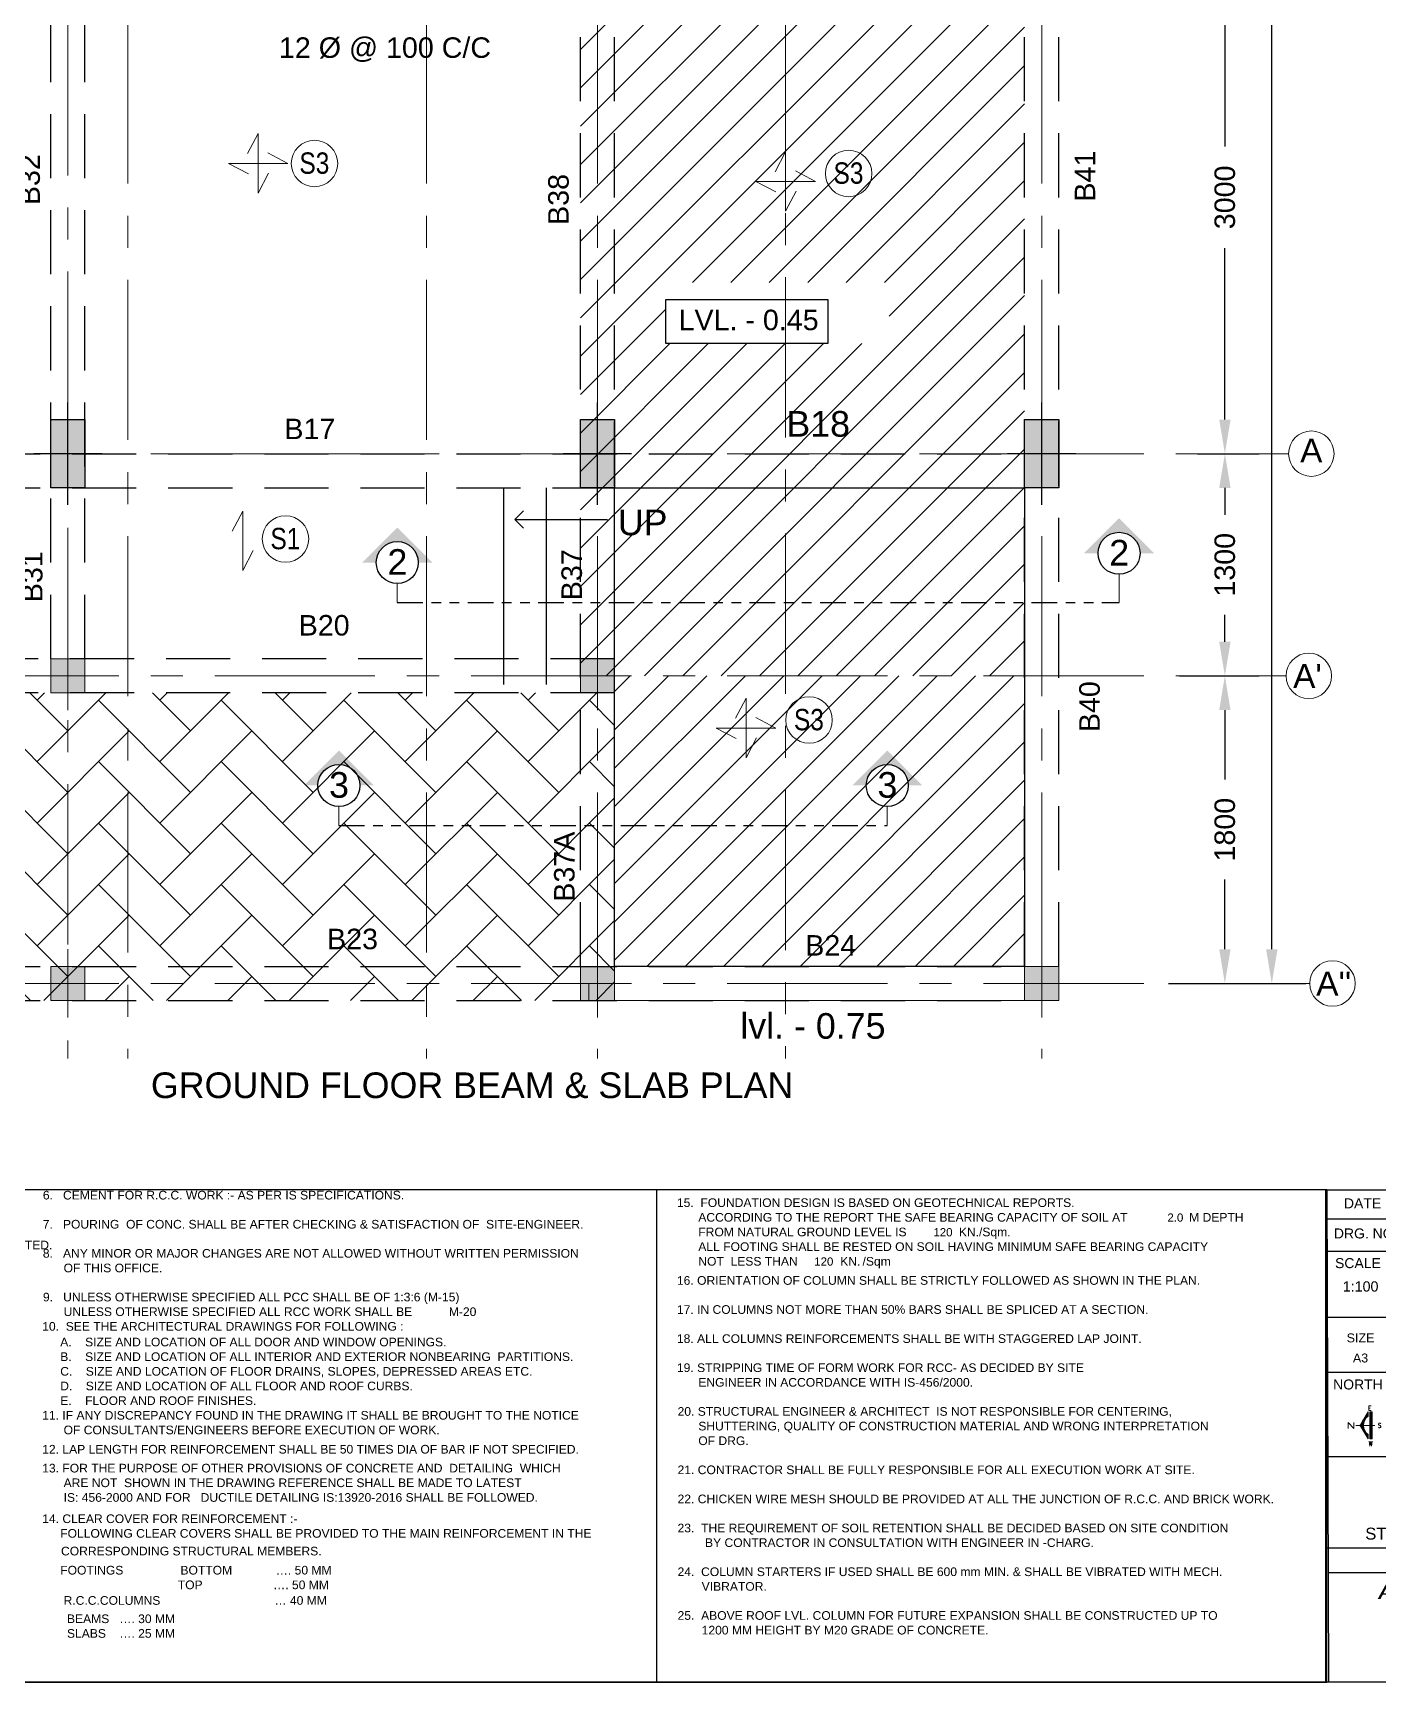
# Model space of a CAD drawing. Header units: metres. Extents: x 1689 to 2066, y 219 to 408.
# Drawn here: x 1705.71 to 1721.46, y 275.18 to 294.48 of the extents above; entities that cross this region are included whole.
import ezdxf
from ezdxf.enums import TextEntityAlignment as Align

# ---------------------------------------------------------------- set-up
doc = ezdxf.new("R2010")
doc.units = ezdxf.units.M
doc.header["$LTSCALE"] = 1.5
for name, pattern in [('0BV0-XB11-G0100-AZ001 - D$0${ Tapered Dash }', [10, 4, -1, 1.5, -1, 1.5, -1]), ('CENTER', [2, 1.25, -0.25, 0.25, -0.25]), ('CENTER2', [1.125, 0.75, -0.125, 0.125, -0.125]), ('DASHED2', [0.375, 0.25, -0.125])]:
    doc.linetypes.add(name, pattern=pattern)
for name, color, linetype, lineweight in [('BEAM - STR', 150, 'DASHED2', 25), ('COL', 4, 'Continuous', 25), ('COLUMN - STR', 6, 'Continuous', 15), ('DIM - GRID - STR', 140, 'Continuous', 15), ('ELE 1', 8, 'Continuous', 9), ('FORMAT - STR', 7, 'Continuous', 25), ('GRID - BEAM - STR', 250, 'CENTER', 18), ('GRID - COLUMN - STR', 250, 'CENTER', 18), ('LINE - SECTION - STR', 4, 'Continuous', 18), ('SECTION -  LINE - STR', 3, 'Continuous', 20), ('SLAB PROJ.', 131, 'Continuous', 9), ('SLAB PROJECTION', 157, 'Continuous', 18)]:
    doc.layers.add(name, color=color, linetype=linetype, lineweight=lineweight)
for name, color, linetype in [('COLUMN', 70, 'Continuous'), ('LETTER', 7, 'Continuous'), ('STAIR', 161, 'Continuous'), ('T-Text', 7, 'Continuous'), ('TXT', 7, 'Continuous')]:
    doc.layers.add(name, color=color, linetype=linetype)
doc.styles.add('A1', font='arial.ttf', dxfattribs={"height": 0.225})
doc.styles.add('ARIAL NARROW', font='ARIALN.TTF')
doc.styles.add('DIM', font='arial.ttf', dxfattribs={"width": 0.8, "height": 0.2})
doc.styles.add('PRADEEP - STR', font='swissel.ttf')
doc.styles.add('ROMAND', font='arial.ttf')
doc.styles.add('ROMANS', font='romans', dxfattribs={"width": 0.8})
doc.styles.add('ROMANT', font='romant', dxfattribs={"height": 0.4})
doc.styles.add('SC-BBS1', font='SansSerif')
doc.styles.get("Standard").update_dxf_attribs({"font": 'arial.ttf', "height": 0.2})
doc.dimstyles.new('GRID DIM', dxfattribs={"dimtxt": 0.35, "dimasz": 0.1, "dimexe": 0.1, "dimexo": 0.1, "dimgap": 0.09, "dimtad": 0, "dimdec": 0, "dimlfac": 1000, "dimzin": 0, "dimdsep": 46, "dimtxsty": 'Standard', "dimblk": 'OBLIQUE', "dimcen": 0.09, "dimclrd": 73, "dimclre": 73, "dimclrt": 1, "dimadec": 0, "dimazin": 0, "dimtfac": 1, "dimtdec": 0, "dimtofl": 0, "dimtmove": 1, "dimatfit": 3, "dimfxl": 1.25, "dimtolj": 1, "dimtzin": 0, "dimlwd": -1, "dimlwe": -1, "dimarcsym": 0})
doc.dimstyles.new('W-DIM', dxfattribs={"dimtxt": 0.125, "dimasz": 0.075, "dimexe": 0.2, "dimexo": 0.2, "dimgap": 0.04, "dimtad": 1, "dimdec": 0, "dimlfac": 1000, "dimzin": 0, "dimdsep": 46, "dimtxsty": 'DIM', "dimblk": 'OBLIQUE', "dimcen": 0.09, "dimclrt": 7, "dimadec": 0, "dimazin": 0, "dimtfac": 1, "dimtdec": 0, "dimtofl": 0, "dimtmove": 0, "dimatfit": 3, "dimldrblk": 'OPEN90', "dimfxl": 0.1, "dimtolj": 1, "dimtzin": 0, "dimarcsym": 0})

# ---------------------------------------------------------------- blocks, each defined once
blk = doc.blocks.new('*X3')
at = {"color": 0}
for p, q in [((47703, 10031), (49939, 10031)), ((47703, 10000), (49939, 10000)), ((47703, 9969), (49939, 9969)), ((47703, 9906), (49939, 9906)), ((47703, 9875), (49939, 9875)), ((47712, 10188), (48065, 10188)), ((47765, 10219), (48088, 10219)), ((47818, 10250), (48113, 10250)), ((47870, 10281), (48140, 10281)), ((47923, 10312), (48170, 10312)), ((47975, 10344), (48203, 10344)), ((48028, 10375), (48240, 10375)), ((48081, 10406), (48281, 10406)), ((48133, 10438), (48327, 10438)), ((48186, 10469), (48380, 10469)), ((48238, 10500), (48444, 10500)), ((48291, 10531), (48524, 10531)), ((48343, 10562), (48641, 10562)), ((48396, 10594), (49241, 10594)), ((48449, 10625), (49189, 10625)), ((48501, 10656), (49136, 10656)), ((48554, 10688), (49084, 10688)), ((48606, 10719), (49031, 10719)), ((48659, 10750), (48978, 10750)), ((48712, 10781), (48926, 10781)), ((48764, 10812), (48873, 10812)), ((48817, 10844), (48821, 10844)), ((48996, 10562), (49294, 10562)), ((49114, 10531), (49347, 10531)), ((49194, 10500), (49399, 10500)), ((49257, 10469), (49452, 10469)), ((49310, 10438), (49504, 10438)), ((49357, 10406), (49557, 10406)), ((49398, 10375), (49609, 10375)), ((49434, 10344), (49662, 10344)), ((49467, 10312), (49715, 10312)), ((49497, 10281), (49767, 10281)), ((49525, 10250), (49820, 10250)), ((49550, 10219), (49872, 10219)), ((49572, 10188), (49925, 10188))]:
    blk.add_line(p, q, dxfattribs=at)
blk = doc.blocks.new('NORTH')
at = {"lineweight": 20}
for p, q in [((0.14, 1.8), (-0.52, 0.69)), ((0.14, 1.44), (0.14, 1.8)), ((0.14, -0.43), (-0.52, 0.69)), ((0.14, -0.07), (0.14, -0.43))]:
    blk.add_line(p, q, dxfattribs=at)
at = {"color": 1, "lineweight": 20}
blk.add_line((0.69, 0.69), (-0.88, 0.69), dxfattribs=at)
at = {"lineweight": 20}
for points in [[(0.27, 1.81), (0.37, 1.81), (0.37, -0.43), (0.27, -0.43)], [(0.41, -0.43), (0.41, 1.81), (0.47, 1.81), (0.47, -0.43)]]:
    blk.add_lwpolyline(points, close=True, dxfattribs=at)
for start, end in [(124.5364, 180), (180, 235.4636)]:
    blk.add_arc((0.66, 0.69), 0.92, start, end, dxfattribs=at)
at = {"lineweight": 20, "xscale": 0.001, "yscale": 0.001, "zscale": 0.001, "rotation": 90}
blk.add_blockref('*X3', (10.32, -48.13), dxfattribs=at)
at = {"color": 1, "lineweight": 20, "style": 'ROMANS'}
for s, width, p, p2 in [('E', 0.865261, (0.13, 1.91), (0.41, 1.91)), ('S', 0.865261, (0.94, 0.48), (1.22, 0.48)), ('W', 0.668611, (0.2, -1.03), (0.48, -1.03))]:
    blk.add_text(s, height=0.4, dxfattribs=dict(at, width=width)).set_placement(p, p2, align=Align.FIT)
at = {"color": 1, "lineweight": 20, "style": 'ROMANT', "width": 1.5}
blk.add_text('N', height=0.5, dxfattribs=at).set_placement((-1.64, 0.43))
blk = doc.blocks.new('A$C3A620828')
at = {"color": 125, "lineweight": 25, "ltscale": 100}
for p, q in [((0, 1.718), (-3.7121, 1.718)), ((0, 1.5691), (-3.6971, 1.5691)), ((0, 0.9176), (-3.6971, 0.9176))]:
    blk.add_line(p, q, dxfattribs=at)
at = {"layer": 'COL'}
for p, q in [((-3.7076, 3.8567), (-3.6971, 0.9176)), ((0, 1.9089), (0, 0.9176))]:
    blk.add_line(p, q, dxfattribs=at)
at = {"layer": 'Defpoints', "color": 1, "linetype": 'Continuous', "lineweight": 30}
blk.add_line((0.0859, 1.6321), (0.0859, 1.6321), dxfattribs=at)
at = {"layer": 'FORMAT - STR'}
for p, q in [((-3.7076, 3.8567), (0, 3.8567)), ((-3.2235, 3.8567), (-3.2235, 3.6848)), ((-2.5153, 3.8567), (-2.5153, 3.6848)), ((-3.7076, 3.6848), (0, 3.6848)), ((-0.9039, 3.6848), (-0.9039, 3.491)), ((-3.7076, 3.491), (0, 3.491)), ((-3.26, 3.491), (-3.26, 2.2624)), ((0, 3.0945), (-3.7076, 3.0945)), ((0, 2.7661), (-3.7076, 2.7661)), ((0, 2.4378), (-3.26, 2.4378)), ((-2.3101, 2.4378), (-2.3101, 2.2624)), ((-1.1142, 2.4378), (-1.1142, 2.2624)), ((0, 2.2624), (-3.7076, 2.2624)), ((-1.8982, 1.718), (-1.8982, 2.2624)), ((0, 1.718), (-3.7121, 1.718))]:
    blk.add_line(p, q, dxfattribs=at)
at = {"layer": 'FORMAT - STR', "ltscale": 3, "style": 'PRADEEP - STR'}
for s, height, p in [('DATE', 0.05974, (-3.6055, 3.7469)), ('REVISIONS', 0.05974, (-3.1013, 3.7536)), ('PARTICULARS', 0.059738, (-1.7311, 3.7438)), ('DRG. NO. : -', 0.059738, (-3.6657, 3.5672)), ('SCALE', 0.05974, (-3.6587, 3.3898)), ('PROJECT : -', 0.059738, (-3.226, 3.3882)), ('NORTH', 0.05974, (-3.6702, 2.6651)), ('TITLE :-', 0.05974, (-3.2177, 2.6653)), ('DATE : -', 0.05974, (-3.2353, 2.3148)), ('DRAWN BY :-    ', 0.059738, (-2.252, 2.3148)), ('CHKD BY :-', 0.05974, (-1.0738, 2.3148)), ('STRUCTURAL ENGINEER', 0.071364, (-3.4784, 1.7683)), ('ARCHITECT', 0.07136, (-1.2048, 1.7683))]:
    blk.add_text(s, height=height, dxfattribs=at).set_placement(p)
at = {"layer": 'FORMAT - STR', "color": 4, "ltscale": 3, "char_height": 0.068589, "width": 2.451607, "attachment_point": 1, "rotation": 0.00229, "style": 'PRADEEP - STR'}
for s, insert in [('\\pxql;{\\fArial|b0|i0|c0|p34;\\C256;PROPOSED RESIDENCE FOR MR. YADAV, \\P ON PLOT NO. - 72, SECTOR - B, \\P AT TREASURE FANTASY RANGWASA, RAU}', (-2.5351, 3.4526)), ('\\pxql;{\\fArial|b0|i0|c0|p34;\\C256;RESIDENCE PLOT}', (-2.4934, 2.9794))]:
    blk.add_mtext(s, dxfattribs=dict(at, insert=insert))
at = {"layer": 'T-Text', "ltscale": 3, "style": 'ROMAND'}
blk.add_text('CONSULTING ARCHITECTS & ENGINEERS ', height=0.068214, dxfattribs=at).set_placement((-2.8875, 1.6057))
at = {"layer": 'T-Text', "ltscale": 3, "style": 'ROMAND', "width": 1.424099}
blk.add_text('AKA CONSULTANTS (INDIA) PVT. LTD.', height=0.086818, rotation=0.00229, dxfattribs=at).set_placement((-3.4046, 1.4131), (-0.2472, 1.4132), align=Align.FIT)
at = {"layer": 'T-Text', "ltscale": 3, "style": 'A1'}
for s, p in [("8, STATE BANK  OFFICER'S COLONY", (-2.6314, 1.2978)), ('BEEMA NAGAR, OPP. ANAND BAZAAR INDORE- 452001 (M.P.)', (-3.1999, 1.1857)), ('PH.:0731-2565304,2561685 FAX:0731-2565477', (-2.8197, 1.0788)), ('e-mail : akakem@gmail.com', (-2.4533, 0.9733))]:
    blk.add_text(s, height=0.062013, rotation=0.00229, dxfattribs=at).set_placement(p)
blk = doc.blocks.new('_Oblique')
at = {"color": 0, "linetype": 'ByBlock', "lineweight": -2}
blk.add_line((-0.5, -0.5), (0.5, 0.5), dxfattribs=at)
blk = doc.blocks.new('_Open90')
at = {"color": 0, "linetype": 'ByBlock', "lineweight": -2}
for p, q in [((0, 0), (-1, 0)), ((-0.5, 0.5), (0, 0)), ((0, 0), (-0.5, -0.5))]:
    blk.add_line(p, q, dxfattribs=at)
blk = doc.blocks.new('0.2X0.4')
at = {"layer": 'COLUMN'}
h = blk.add_hatch(dxfattribs=at)
h.set_pattern_fill('ANGLE', color=256)
h.set_pattern_definition([(0, (-1673.224, -421.962), (0, 6.985), [5.08, -1.905]), (90, (-1673.224, -421.962), (-6.985, 4e-16), [5.08, -1.905])])
h.paths.add_polyline_path([(-0.1, 0.2), (0.1, 0.2), (0.1, -0.2), (-0.1, -0.2)])
h = blk.add_hatch(color=256, dxfattribs=at)
h.dxf.hatch_style = 1
h.paths.add_polyline_path([(-0.1, 0.2), (0.1, 0.2), (0.1, -0.2), (-0.1, -0.2)])
for p, q in [((0, -0.3), (0, 0.3)), ((0.2, 0), (-0.2, 0))]:
    blk.add_line(p, q, dxfattribs=at)
blk.add_lwpolyline([(-0.1, 0.2), (0.1, 0.2), (0.1, -0.2), (-0.1, -0.2)], close=True, dxfattribs=at)
blk = doc.blocks.new('*D98')
at = {"layer": 'Defpoints', "color": 0, "transparency": 16777216}
for p in [(9.1825, -0.15), (9.6933, -15.15), (10.397, -15.15)]:
    blk.add_point(p, dxfattribs=at)
at = {"layer": 'DIM - GRID - STR', "color": 1, "linetype": 'ByBlock', "lineweight": -2, "transparency": 16777216}
for p, q in [((9.2825, -0.15), (10.597, -0.15)), ((9.7933, -15.15), (10.597, -15.15))]:
    blk.add_line(p, q, dxfattribs=at)
at = {"layer": 'DIM - GRID - STR', "color": 2, "linetype": 'ByBlock', "lineweight": -2, "transparency": 16777216}
for p, q in [((10.397, -0.35), (10.397, -7.3036)), ((10.397, -14.95), (10.397, -7.9964))]:
    blk.add_line(p, q, dxfattribs=at)
at = {"layer": 'DIM - GRID - STR', "color": 2, "transparency": 16777216}
for points in [[(10.3637, -0.35), (10.4304, -0.35), (10.397, -0.15)], [(10.3637, -14.95), (10.4304, -14.95), (10.397, -15.15)]]:
    blk.add_solid(points, dxfattribs=at)
at = {"layer": 'DIM - GRID - STR', "color": 3, "transparency": 16777216, "insert": (10.397, -7.65), "char_height": 0.12, "attachment_point": 5, "rotation": 90, "style": 'PRADEEP - STR'}
blk.add_mtext('\\A1;15000', dxfattribs=at)
blk = doc.blocks.new('*D109')
at = {"layer": 'Defpoints', "color": 0, "transparency": 16777216}
for p in [(10.397, -9.0499), (9.863, -12.05), (10.1224, -12.05)]:
    blk.add_point(p, dxfattribs=at)
at = {"layer": 'DIM - GRID - STR', "color": 1, "linetype": 'ByBlock', "lineweight": -2, "transparency": 16777216}
for p, q in [((10.297, -9.0499), (9.9224, -9.0499)), ((9.963, -12.05), (10.3224, -12.05))]:
    blk.add_line(p, q, dxfattribs=at)
at = {"layer": 'DIM - GRID - STR', "color": 2, "linetype": 'ByBlock', "lineweight": -2, "transparency": 16777216}
for p, q in [((10.1224, -9.2499), (10.1224, -10.2529)), ((10.1224, -11.85), (10.1224, -10.847))]:
    blk.add_line(p, q, dxfattribs=at)
at = {"layer": 'DIM - GRID - STR', "color": 2, "transparency": 16777216}
for points in [[(10.0891, -9.2499), (10.1558, -9.2499), (10.1224, -9.0499)], [(10.0891, -11.85), (10.1558, -11.85), (10.1224, -12.05)]]:
    blk.add_solid(points, dxfattribs=at)
at = {"layer": 'DIM - GRID - STR', "color": 3, "transparency": 16777216, "insert": (10.1224, -10.5499), "char_height": 0.12, "attachment_point": 5, "rotation": 90, "style": 'PRADEEP - STR'}
blk.add_mtext('\\A1;3000', dxfattribs=at)
blk = doc.blocks.new('.2  .2')
at = {"layer": 'COLUMN - STR'}
h = blk.add_hatch(dxfattribs=at)
h.set_pattern_fill('ANGLE', color=256)
h.set_pattern_definition([(0, (-1706.595, -414.999), (0, 6.985), [5.08, -1.905]), (90, (-1706.595, -414.999), (-6.985, 4e-16), [5.08, -1.905])])
h.paths.add_polyline_path([(-0.1, 0.1), (0.1, 0.1), (0.1, -0.1), (-0.1, -0.1)])
h = blk.add_hatch(color=256, dxfattribs=at)
h.dxf.hatch_style = 1
h.paths.add_polyline_path([(-0.1, 0.1), (0.1, 0.1), (0.1, -0.1), (-0.1, -0.1)])
for p, q in [((0, 0.2), (0, -0.2)), ((0.2, 0), (-0.2, 0))]:
    blk.add_line(p, q, dxfattribs=at)
blk.add_lwpolyline([(-0.1, 0.1), (0.1, 0.1), (0.1, -0.1), (-0.1, -0.1)], close=True, dxfattribs=at)
blk = doc.blocks.new('*D103')
at = {"layer": 'Defpoints', "color": 0, "transparency": 16777216}
for p in [(9.863, -12.05), (10.1224, -12.05), (9.7571, -13.35)]:
    blk.add_point(p, dxfattribs=at)
at = {"layer": 'DIM - GRID - STR', "color": 1, "linetype": 'ByBlock', "lineweight": -2, "transparency": 16777216}
for p, q in [((9.963, -12.05), (10.3224, -12.05)), ((9.8571, -13.35), (10.3224, -13.35))]:
    blk.add_line(p, q, dxfattribs=at)
at = {"layer": 'DIM - GRID - STR', "color": 2, "linetype": 'ByBlock', "lineweight": -2, "transparency": 16777216}
for p, q in [((10.1224, -12.25), (10.1224, -12.4074)), ((10.1224, -13.15), (10.1224, -12.9926))]:
    blk.add_line(p, q, dxfattribs=at)
at = {"layer": 'DIM - GRID - STR', "color": 2, "transparency": 16777216}
for points in [[(10.0891, -12.25), (10.1558, -12.25), (10.1224, -12.05)], [(10.0891, -13.15), (10.1558, -13.15), (10.1224, -13.35)]]:
    blk.add_solid(points, dxfattribs=at)
at = {"layer": 'DIM - GRID - STR', "color": 3, "transparency": 16777216, "insert": (10.1224, -12.7), "char_height": 0.12, "attachment_point": 5, "rotation": 90, "style": 'PRADEEP - STR'}
blk.add_mtext('\\A1;1300', dxfattribs=at)
blk = doc.blocks.new('GRID NOS')
at = {"layer": 'GRID - BEAM - STR', "color": 3, "linetype": 'Continuous', "lineweight": 15}
blk.add_line((0, -0.205), (0, 0.17), dxfattribs=at)
blk.add_circle((0, -0.682), 0.477, dxfattribs=at)
blk = doc.blocks.new('*D106')
at = {"layer": 'Defpoints', "color": 0, "transparency": 16777216}
for p in [(9.8442, -13.35), (9.9884, -15.15), (10.1224, -15.15)]:
    blk.add_point(p, dxfattribs=at)
at = {"layer": 'DIM - GRID - STR', "color": 1, "linetype": 'ByBlock', "lineweight": -2, "transparency": 16777216}
for p, q in [((9.9442, -13.35), (10.3224, -13.35)), ((10.0884, -15.15), (10.3224, -15.15))]:
    blk.add_line(p, q, dxfattribs=at)
at = {"layer": 'DIM - GRID - STR', "color": 2, "linetype": 'ByBlock', "lineweight": -2, "transparency": 16777216}
for p, q in [((10.1224, -13.55), (10.1224, -13.9574)), ((10.1224, -14.95), (10.1224, -14.5426))]:
    blk.add_line(p, q, dxfattribs=at)
at = {"layer": 'DIM - GRID - STR', "color": 2, "transparency": 16777216}
for points in [[(10.0891, -13.55), (10.1558, -13.55), (10.1224, -13.35)], [(10.0891, -14.95), (10.1558, -14.95), (10.1224, -15.15)]]:
    blk.add_solid(points, dxfattribs=at)
at = {"layer": 'DIM - GRID - STR', "color": 3, "transparency": 16777216, "insert": (10.1224, -14.25), "char_height": 0.12, "attachment_point": 5, "rotation": 90, "style": 'PRADEEP - STR'}
blk.add_mtext('\\A1;1800', dxfattribs=at)
blk = doc.blocks.new('A$C31E926E3')
at = {"layer": 'BEAM - STR'}
for p, q in [((9.15, -2.8), (9.15, 12.25)), ((8.95, -2.8), (8.95, 12.05)), ((6.35, -2.8), (6.35, 3.65)), ((6.55, -2.8), (6.55, 3.65)), ((3.25, -1), (3.25, 3.4002)), ((3.45, -1), (3.45, 3.4002)), ((0, 0.2001), (9, 0.2001)), ((0, 0.0001), (9, 0.0001)), ((6.55, -1), (0.2, -1)), ((6.55, -1.2), (0.2, -1.2)), ((0, -2.8), (9, -2.8)), ((0, -3), (9, -3))]:
    blk.add_line(p, q, dxfattribs=at)
blk = doc.blocks.new('SLAB1')
at = {"layer": 'SLAB PROJ.', "color": 2}
for p, q in [((-82902.1, 170563.2), (-82902.1, 170885.9)), ((-82902.1, 170885.9), (-82845.1, 170777.6)), ((-82959.1, 170671.5), (-82902.1, 170563.2))]:
    blk.add_line(p, q, dxfattribs=at)
blk = doc.blocks.new('A$C38E25421')
at = {"layer": 'GRID - COLUMN - STR', "ltscale": 0.5}
for p, q in [((3.35, 1.0154), (3.35, -15.5891)), ((3.7, 0.9679), (3.7, -15.5891)), ((5.45, 0.9679), (5.45, -15.5891)), ((6.45, 0.9679), (6.45, -15.5891)), ((7.55, 0.9831), (7.55, -15.5891)), ((9.05, 0.9679), (9.05, -15.5891)), ((-0.2902, -12.0499), (10.391, -12.0499)), ((-0.2902, -13.35), (10.4278, -13.35)), ((-0.2902, -15.15), (10.4698, -15.15))]:
    blk.add_line(p, q, dxfattribs=at)
at = {"layer": 'COL'}
for name, p in [('0.2X0.4', (3.35, -12.0499)), ('0.2X0.4', (6.45, -12.0499)), ('0.2X0.4', (9.05, -12.0499)), ('.2  .2', (3.35, -13.35)), ('.2  .2', (6.45, -13.35)), ('.2  .2', (3.35, -15.15)), ('.2  .2', (6.45, -15.15)), ('.2  .2', (9.05, -15.15))]:
    blk.add_blockref(name, p, dxfattribs=at)
at = {"layer": 'GRID - BEAM - STR', "color": 1, "linetype": 'Continuous', "lineweight": 15, "xscale": -0.2787555555555561, "yscale": 0.2787555555555561, "zscale": 0.2787555555555559, "rotation": 90}
for p in [(10.4385, -12.0499), (10.4234, -13.35), (10.5622, -15.15)]:
    blk.add_blockref('GRID NOS', p, dxfattribs=at)
at = {"layer": 'GRID - BEAM - STR', "color": 4, "linetype": 'Continuous', "lineweight": 15, "style": 'PRADEEP - STR'}
for s, p in [('A', (10.6283, -12.1013)), ("A'", (10.6059, -13.4208)), ("A''", (10.7596, -15.2208))]:
    blk.add_text(s, height=0.14, rotation=360, dxfattribs=at).set_placement(p, align=Align.CENTER)
at = {"layer": 'DIM - GRID - STR', "color": 3}
for base, p1, p2, angle, picture, middle in [((10.397, -15.15), (9.1825, -0.15), (9.6933, -15.15), 90, '*D98', (10.397, -7.65)), ((10.1224, -12.05), (10.397, -9.0499), (9.863, -12.05), 90, '*D109', (10.1224, -10.5499)), ((10.1224, -12.05), (9.7571, -13.35), (9.863, -12.05), 270, '*D103', (10.1224, -12.7)), ((10.1224, -15.15), (9.8442, -13.35), (9.9884, -15.15), 90, '*D106', (10.1224, -14.25))]:
    dim = blk.add_linear_dim(base=base, p1=p1, p2=p2, angle=angle, dimstyle='GRID DIM', override={"dimtxt": 0.12, "dimasz": 0.2, "dimexe": 0.2, "dimtxsty": 'PRADEEP - STR', "dimsah": 1, "dimclrd": 2, "dimclre": 1, "dimclrt": 3, "dimfxl": 100, "dimlwd": 65534, "dimlwe": 65534}, dxfattribs=at)
    dim.commit()
    dim.dimension.update_dxf_attribs({"geometry": picture, "text_midpoint": middle})

msp = doc.modelspace()

# ---------------------------------------------------------------- hatches: boundary and pattern name
at = {"layer": 'COL'}
h = msp.add_hatch(dxfattribs=at)
h.set_pattern_fill('ANSI31', color=8, scale=0.1)
h.set_pattern_definition([(45, (-202.36672, 29.47722), (-0.224506403, 0.224506403), [])])
h.paths.add_polyline_path([(1712.1193, 296.45795), (1717.3193, 296.45795), (1717.3193, 286.95795), (1712.1193, 286.95795)])
h.paths.add_polyline_path([(1713.11879, 290.84859), (1713.11879, 291.56265), (1715.73219, 291.56265), (1715.73219, 290.84859)], flags=16)
h = msp.add_hatch(dxfattribs=at)
h.set_pattern_fill('ANSI31', color=8, scale=0.1)
h.set_pattern_definition([(45, (-200.92345, 37.3729), (-0.224506403, 0.224506403), [])])
h.paths.add_polyline_path([(1712.5193, 286.95795), (1717.3193, 286.95795), (1717.3193, 283.55795), (1712.5193, 283.55795)])
h = msp.add_hatch(dxfattribs=at)
h.set_pattern_fill('AR-HBONE', color=48, scale=0.005)
h.set_pattern_definition([(45, (-202.3667, 29.4772), (7e-17, 0.71842049), [1.524, -0.508]), (135, (-202.0075, 29.83643), (7e-17, 0.71842049), [1.524, -0.508])])
h.paths.add_polyline_path([(1699.8193, 286.75795), (1712.5193, 286.75795), (1712.5193, 283.15795), (1699.8193, 283.15795)])
h.paths.add_polyline_path([(1702.0063, 284.86649), (1702.0063, 285.49894), (1704.76344, 285.49894), (1704.76344, 284.86649)], flags=16)
at = {"layer": 'LINE - SECTION - STR', "lineweight": 25}
for points in [[(1718.42522, 288.80237), (1718.01537, 288.39251), (1718.17914, 288.39251, -1), (1718.67131, 288.39251), (1718.83508, 288.39251)], [(1709.97548, 288.69376), (1709.56563, 288.2839), (1709.72939, 288.2839, -1), (1710.22157, 288.2839), (1710.38533, 288.2839)], [(1709.29211, 286.08466), (1708.88226, 285.6748), (1709.04603, 285.6748, -1), (1709.5382, 285.6748), (1709.70197, 285.6748)], [(1715.71177, 286.08466), (1715.30191, 285.6748), (1715.46568, 285.6748, -1), (1715.95785, 285.6748), (1716.12162, 285.6748)]]:
    msp.add_hatch(color=7, dxfattribs=at).paths.add_polyline_path(points)

# ---------------------------------------------------------------- linework, layer by layer
at = {"layer": 'COL', "color": 240, "linetype": '0BV0-XB11-G0100-AZ001 - D$0${ Tapered Dash }', "ltscale": 0.05, "true_color": 0xed1f24}
for p, q in [((1709.97548, 287.81702, 0), (1718.42522, 287.81702, 0)), ((1709.29211, 285.20792, 0), (1715.71177, 285.20792, 0))]:
    msp.add_line(p, q, dxfattribs=at)
at = {"layer": 'COL', "elevation": 0}
for points in [[(1713.11879, 291.36307), (1715.01501, 291.36307), (1715.01501, 290.84859), (1713.11879, 290.84859)], [(1712.5193, 289.15818), (1717.3193, 289.15818), (1717.3193, 283.55795), (1712.5193, 283.55795)]]:
    msp.add_lwpolyline(points, close=True, dxfattribs=at)
at = {"layer": 'COL'}
msp.add_lwpolyline([(1698.42242, 275.18235), (1720.85788, 275.18235), (1720.85788, 280.94091), (1698.42242, 280.94091)], close=True, dxfattribs=at)
msp.add_lwpolyline([(1720.84351, 280.94091), (1720.84351, 275.18235)], dxfattribs=at)
at = {"layer": 'ELE 1'}
for p, q in [((1712.2193, 283.35795, 0), (1712.2193, 283.15795, 0)), ((1712.2193, 283.15795, 0), (1717.2193, 283.15795, 0)), ((1717.2193, 283.15795, 0), (1717.4193, 283.15795, 0))]:
    msp.add_line(p, q, dxfattribs=at)
at = {"layer": 'FORMAT - STR'}
msp.add_line((1713.0081, 280.94091), (1713.0081, 275.18235), dxfattribs=at)
msp.add_lwpolyline([(1698.42242, 317.18235), (1728.12242, 317.18235), (1728.12242, 275.18235), (1698.42242, 275.18235)], close=True, dxfattribs=at)
at = {"layer": 'LINE - SECTION - STR', "color": 7, "linetype": 'CENTER2'}
for p, q in [((1718.42522, 288.14643, 0), (1718.42522, 288.03782, 0)), ((1718.42522, 288.14643, 0), (1718.42522, 288.03782, 0)), ((1709.97548, 288.03782, 0), (1709.97548, 287.81702, 0)), ((1709.97548, 288.03782, 0), (1709.97548, 287.81702, 0)), ((1718.42522, 288.03782, 0), (1718.42522, 287.81702, 0)), ((1718.42522, 288.03782, 0), (1718.42522, 287.81702, 0)), ((1709.29211, 285.42872, 0), (1709.29211, 285.20792, 0)), ((1709.29211, 285.42872, 0), (1709.29211, 285.20792, 0)), ((1709.29211, 285.42872, 0), (1709.29211, 285.20792, 0)), ((1709.29211, 285.42872, 0), (1709.29211, 285.20792, 0)), ((1715.71177, 285.42872, 0), (1715.71177, 285.20792, 0)), ((1715.71177, 285.42872, 0), (1715.71177, 285.20792, 0)), ((1715.71177, 285.42872, 0), (1715.71177, 285.20792, 0)), ((1715.71177, 285.42872, 0), (1715.71177, 285.20792, 0))]:
    msp.add_line(p, q, dxfattribs=at)
at = {"layer": 'LINE - SECTION - STR', "color": 7, "lineweight": 25}
for centre in [(1709.97548, 288.2839, 0), (1718.42522, 288.39251, 0), (1709.29211, 285.6748, 0), (1715.71177, 285.6748, 0)]:
    msp.add_circle(centre, 0.24609, dxfattribs=at)
at = {"layer": 'SLAB PROJECTION', "color": 22, "linetype": 'ByBlock'}
for centre in [(1709.00655, 292.95419, 0), (1715.25947, 292.83741, 0), (1708.66729, 288.56012, 0), (1714.7962, 286.44109, 0)]:
    msp.add_circle(centre, 0.27216, dxfattribs=at)
at = {"layer": 'STAIR', "color": 6}
for p, q in [((1711.2193, 289.15795, 0), (1711.2193, 286.85795, 0)), ((1711.7193, 289.15795, 0), (1711.7193, 286.85795, 0))]:
    msp.add_line(p, q, dxfattribs=at)

# ---------------------------------------------------------------- block references
at = {"layer": 'BEAM - STR', "xscale": 2, "yscale": 2, "zscale": 2}
msp.add_blockref('A$C31E926E3', (1699.4193, 289.15795, 0), dxfattribs=at)
at = {"layer": 'COL'}
for name, p, xscale, yscale, zscale in [('A$C38E25421', (1699.4193, 313.65795, 0), 2, 2, 2), ('A$C3A620828', (1728.12242, 273.3844), 1.959342842447825, 1.959342842447825, 1.959342842447825)]:
    msp.add_blockref(name, p, dxfattribs=dict(at, xscale=xscale, yscale=yscale, zscale=zscale))
at = {"layer": 'LETTER', "color": 7, "xscale": 0.1413310012124444, "yscale": 0.1413310012124444, "zscale": 0.1413310012124444}
msp.add_blockref('NORTH', (1721.32294, 278.08873), dxfattribs=at)
at = {"layer": 'SLAB PROJECTION', "color": 2, "linetype": 'ByBlock', "lineweight": 30, "xscale": -0.00216, "yscale": 0.00216, "zscale": 0.00216}
for p, rotation in [((1887.41481, 661.72091), 180), ((1339.5812, 472.02442), 270), ((1893.58993, 661.50902), 180), ((1345.75632, 471.81252), 270), ((1887.23392, 657.30308, 0), 180), ((1893.12667, 655.1127), 180), ((1345.29305, 465.4162), 270)]:
    msp.add_blockref('SLAB1', p, dxfattribs=dict(at, rotation=rotation))

# ---------------------------------------------------------------- texts
at = {"layer": 'BEAM - STR', "color": 4, "style": 'SC-BBS1'}
for s, p in [('B32', (1705.86344, 292.76474, 0)), ('B41', (1718.21795, 292.80657, 0)), ('B38', (1712.05379, 292.53348, 0)), ('B31', (1705.89364, 288.11824, 0)), ('B37', (1712.20894, 288.14148, 0)), ('B40', (1718.27131, 286.59705, 0)), ('B37A', (1712.12247, 284.72461, 0))]:
    msp.add_text(s, height=0.24, rotation=90, dxfattribs=at).set_placement(p, align=Align.BOTTOM_CENTER)
for s, height, p in [('LVL. - 0.45', 0.24, (1713.26833, 291.00349, 0)), ('UP', 0.3, (1712.55642, 288.60367, 0)), ('lvl. - 0.75', 0.3, (1713.99117, 282.71082, 0))]:
    msp.add_text(s, height=height, dxfattribs=at).set_placement(p)
for s, height, p in [('B17', 0.24, (1708.9515, 289.65626, 0)), ('B18', 0.3, (1714.90292, 289.66734, 0)), ('B20', 0.24, (1709.1193, 287.35818, 0)), ('B23', 0.24, (1709.45127, 283.68666, 0)), ('B24', 0.24, (1715.04985, 283.61145, 0))]:
    msp.add_text(s, height=height, dxfattribs=at).set_placement(p, align=Align.BOTTOM_CENTER)
at = {"layer": 'FORMAT - STR', "style": 'PRADEEP - STR'}
for s, height, p in [('6.   CEMENT FOR R.C.C. WORK :- AS PER IS SPECIFICATIONS.', 0.1013122, (1705.82599, 280.82972)), ('15.  FOUNDATION DESIGN IS BASED ON GEOTECHNICAL REPORTS.', 0.1013122, (1713.24912, 280.74169)), ('      ACCORDING TO THE REPORT THE SAFE BEARING CAPACITY OF SOIL AT', 0.1013122, (1713.26357, 280.57016)), (' M DEPTH', 0.101315, (1719.20658, 280.57016)), ('7.   POURING  OF CONC. SHALL BE AFTER CHECKING & SATISFACTION OF  SITE-ENGINEER.', 0.1013122, (1705.8251, 280.48935)), ('      FROM NATURAL GROUND LEVEL IS', 0.1013147, (1713.26357, 280.39864)), (' KN./Sqm.', 0.101315, (1716.51045, 280.39864)), ('8.   ANY MINOR OR MAJOR CHANGES ARE NOT ALLOWED WITHOUT WRITTEN PERMISSION', 0.1013122, (1705.82599, 280.14897)), ('      ALL FOOTING SHALL BE RESTED ON SOIL HAVING MINIMUM SAFE BEARING CAPACITY', 0.1013147, (1713.26357, 280.22711)), ('      OF THIS OFFICE.', 0.1013122, (1705.83297, 279.97744)), ('      NOT  LESS THAN', 0.1013147, (1713.26357, 280.05558)), ('KN.', 0.101315, (1715.16055, 280.05558)), ('/Sqm', 0.101315, (1715.42186, 280.05558)), ('16. ORIENTATION OF COLUMN SHALL BE STRICTLY FOLLOWED AS SHOWN IN THE PLAN.', 0.1013147, (1713.24912, 279.83148)), ('9.   UNLESS OTHERWISE SPECIFIED ALL PCC SHALL BE OF 1:3:6 (M-15)', 0.1013122, (1705.82736, 279.63706)), ('      UNLESS OTHERWISE SPECIFIED ALL RCC WORK SHALL BE ', 0.1013122, (1705.83297, 279.46554)), ('M-20', 0.101312, (1710.57896, 279.46554)), ('17. IN COLUMNS NOT MORE THAN 50%%% BARS SHALL BE SPLICED AT A SECTION.', 0.1013147, (1713.24912, 279.49109)), ('10.  SEE THE ARCHITECTURAL DRAWINGS FOR FOLLOWING :', 0.1013122, (1705.81852, 279.29401)), ('     A.    SIZE AND LOCATION OF ALL DOOR AND WINDOW OPENINGS.', 0.1013122, (1705.83297, 279.11083)), ('18. ALL COLUMNS REINFORCEMENTS SHALL BE WITH STAGGERED LAP JOINT.', 0.1013147, (1713.24912, 279.15071)), ('     B.    SIZE AND LOCATION OF ALL INTERIOR AND EXTERIOR NONBEARING  PARTITIONS.', 0.1013122, (1705.83297, 278.93931)), ('19. STRIPPING TIME OF FORM WORK FOR RCC- AS DECIDED BY SITE', 0.1013147, (1713.24912, 278.81032)), ('     C.    SIZE AND LOCATION OF FLOOR DRAINS, SLOPES, DEPRESSED AREAS ETC.', 0.1013122, (1705.83297, 278.76778)), ('     D.    SIZE AND LOCATION OF ALL FLOOR AND ROOF CURBS.', 0.1013122, (1705.83297, 278.59626)), ('      ENGINEER IN ACCORDANCE WITH IS-456/2000.', 0.1013147, (1713.26357, 278.6388)), ('     E.    FLOOR AND ROOF FINISHES.', 0.1013122, (1705.83297, 278.42473)), ('11. IF ANY DISCREPANCY FOUND IN THE DRAWING IT SHALL BE BROUGHT TO THE NOTICE', 0.1013122, (1705.81852, 278.2532)), ('20. STRUCTURAL ENGINEER & ARCHITECT  IS NOT RESPONSIBLE FOR CENTERING,', 0.1013147, (1713.25672, 278.29841)), ('      OF CONSULTANTS/ENGINEERS BEFORE EXECUTION OF WORK.', 0.1013122, (1705.83297, 278.08168)), ('      SHUTTERING, QUALITY OF CONSTRUCTION MATERIAL AND WRONG INTERPRETATION', 0.1013147, (1713.26357, 278.12688)), ('12. LAP LENGTH FOR REINFORCEMENT SHALL BE 50 TIMES DIA OF BAR IF NOT SPECIFIED.', 0.1013122, (1705.81852, 277.8561)), ('      OF DRG.', 0.1013147, (1713.26357, 277.95535)), ('13. FOR THE PURPOSE OF OTHER PROVISIONS OF CONCRETE AND  DETAILING  WHICH', 0.1013122, (1705.81852, 277.63482)), ('      ARE NOT  SHOWN IN THE DRAWING REFERENCE SHALL BE MADE TO LATEST', 0.1013122, (1705.83297, 277.4633)), ('21. CONTRACTOR SHALL BE FULLY RESPONSIBLE FOR ALL EXECUTION WORK AT SITE.', 0.1013147, (1713.25672, 277.61497)), ('      IS: 456-2000 AND FOR   DUCTILE DETAILING IS:13920-2016 SHALL BE FOLLOWED.', 0.1013122, (1705.83297, 277.29177)), ('22. CHICKEN WIRE MESH SHOULD BE PROVIDED AT ALL THE JUNCTION OF R.C.C. AND BRICK WORK.', 0.1013147, (1713.25672, 277.27458)), ('14. CLEAR COVER FOR REINFORCEMENT :-', 0.1013122, (1705.81852, 277.04266)), ('     FOLLOWING CLEAR COVERS SHALL BE PROVIDED TO THE MAIN REINFORCEMENT IN THE ', 0.1013122, (1705.83297, 276.87113)), ('23.  THE REQUIREMENT OF SOIL RETENTION SHALL BE DECIDED BASED ON SITE CONDITION', 0.1013147, (1713.25672, 276.9342)), ('  CORRESPONDING STRUCTURAL MEMBERS.', 0.1013122, (1705.96007, 276.66413)), ('        BY CONTRACTOR IN CONSULTATION WITH ENGINEER IN -CHARG.', 0.1013147, (1713.26357, 276.76267)), ('     FOOTINGS                 BOTTOM             …. 50 MM', 0.1013122, (1705.83297, 276.44044)), ('                                        TOP                     …. 50 MM', 0.1013122, (1705.83297, 276.26891)), ('24.  COLUMN STARTERS IF USED SHALL BE 600 mm MIN. & SHALL BE VIBRATED WITH MECH.', 0.1013147, (1713.25672, 276.42228)), ('      R.C.C.COLUMNS                                  … 40 MM', 0.1013122, (1705.83297, 276.08615)), ('       VIBRATOR.', 0.1013147, (1713.26357, 276.25075)), ('25.  ABOVE ROOF LVL. COLUMN FOR FUTURE EXPANSION SHALL BE CONSTRUCTED UP TO', 0.1013147, (1713.25672, 275.91037)), ('       SLABS    …. 25 MM', 0.1013122, (1705.83297, 275.70034)), ('       BEAMS   …. 30 MM', 0.1013122, (1705.83297, 275.87187)), ('       1200 MM HEIGHT BY M20 GRADE OF CONCRETE.', 0.1013147, (1713.26357, 275.73884))]:
    msp.add_text(s, height=height, dxfattribs=at).set_placement(p)
at = {"layer": 'FORMAT - STR', "color": 3, "style": 'PRADEEP - STR'}
for s, p in [('2.0', (1718.9911, 280.57016)), ('120', (1716.25191, 280.39864)), ('120', (1714.85679, 280.05558))]:
    msp.add_text(s, height=0.096051, dxfattribs=at).set_placement(p)
at = {"layer": 'FORMAT - STR', "color": 6, "ltscale": 3, "style": 'PRADEEP - STR'}
msp.add_text('1:100', height=0.119477, dxfattribs=at).set_placement((1721.04431, 279.75243))
for s, p in [('SIZE', (1721.25219, 279.15733)), ('A3', (1721.25219, 278.92221))]:
    msp.add_text(s, height=0.104633, dxfattribs=at).set_placement(p, align=Align.CENTER)
at = {"layer": 'GRID - BEAM - STR', "color": 4, "linetype": 'Continuous', "lineweight": 15, "style": 'PRADEEP - STR'}
for s, p in [('2', (1718.42669, 288.24944)), ('2', (1709.97694, 288.14083)), ('3', (1709.29357, 285.53173)), ('3', (1715.71323, 285.53173))]:
    msp.add_text(s, height=0.3, dxfattribs=at).set_placement(p, align=Align.CENTER)
at = {"layer": 'SECTION -  LINE - STR', "color": 3, "style": 'PRADEEP - STR'}
msp.add_text('12 %%C @ 100 C/C', height=0.24, dxfattribs=at).set_placement((1708.58987, 294.19062))
at = {"layer": 'SLAB PROJECTION', "color": 2, "style": 'ARIAL NARROW'}
for s, p in [('S3', (1709.00468, 292.95912, 0)), ('S3', (1715.25759, 292.84235, 0)), ('S1', (1708.66542, 288.56505, 0)), ('S3', (1714.79433, 286.44603, 0))]:
    msp.add_text(s, height=0.25, dxfattribs=at).set_placement(p, align=Align.MIDDLE)
at = {"layer": 'T-Text', "insert": (1698.53763, 280.75761), "char_height": 0.1013122, "width": 7.2980023, "attachment_point": 1, "style": 'PRADEEP - STR'}
msp.add_mtext('{\\H1.4286x;GENERAL NOTES:-  }\\P\\P\\pxi-2,l2;1.  ALL DIMENSIONS ARE IN MILLIMETERS AND ALL LEVELS ARE IN METERS  UNLESS OTHERWISE STATED. \\P2.  MISSING OR AMBIGUOUS DIMENSIONS IN ANY DRAWING ARE TO BE CLARIFIED FROM AUTHORITY CONCERNED. \\P\\pi0,l0;3.  DO NOT SCALE DRAWING  ONLY WRITTEN DIMENSIONS TO BE FOLLOWED. \\P4.  ALL STRUCTURAL  DRAWINGS TO BE READ ALONG WITH ARCHITECTURAL DRAWINGS.', dxfattribs=at)
at = {"layer": 'TXT', "style": 'DIM'}
msp.add_text('GROUND FLOOR BEAM & SLAB PLAN', height=0.3, dxfattribs=at).set_placement((1707.09071, 282.01659))

# ---------------------------------------------------------------- leaders
at = {"layer": 'TXT'}
msp.add_leader([(1711.3532, 288.78836, 0), (1712.43721, 288.78836, 0)], dimstyle='W-DIM', override={"dimasz": 0.2}, dxfattribs=at)

doc.saveas('drawing.dxf')
